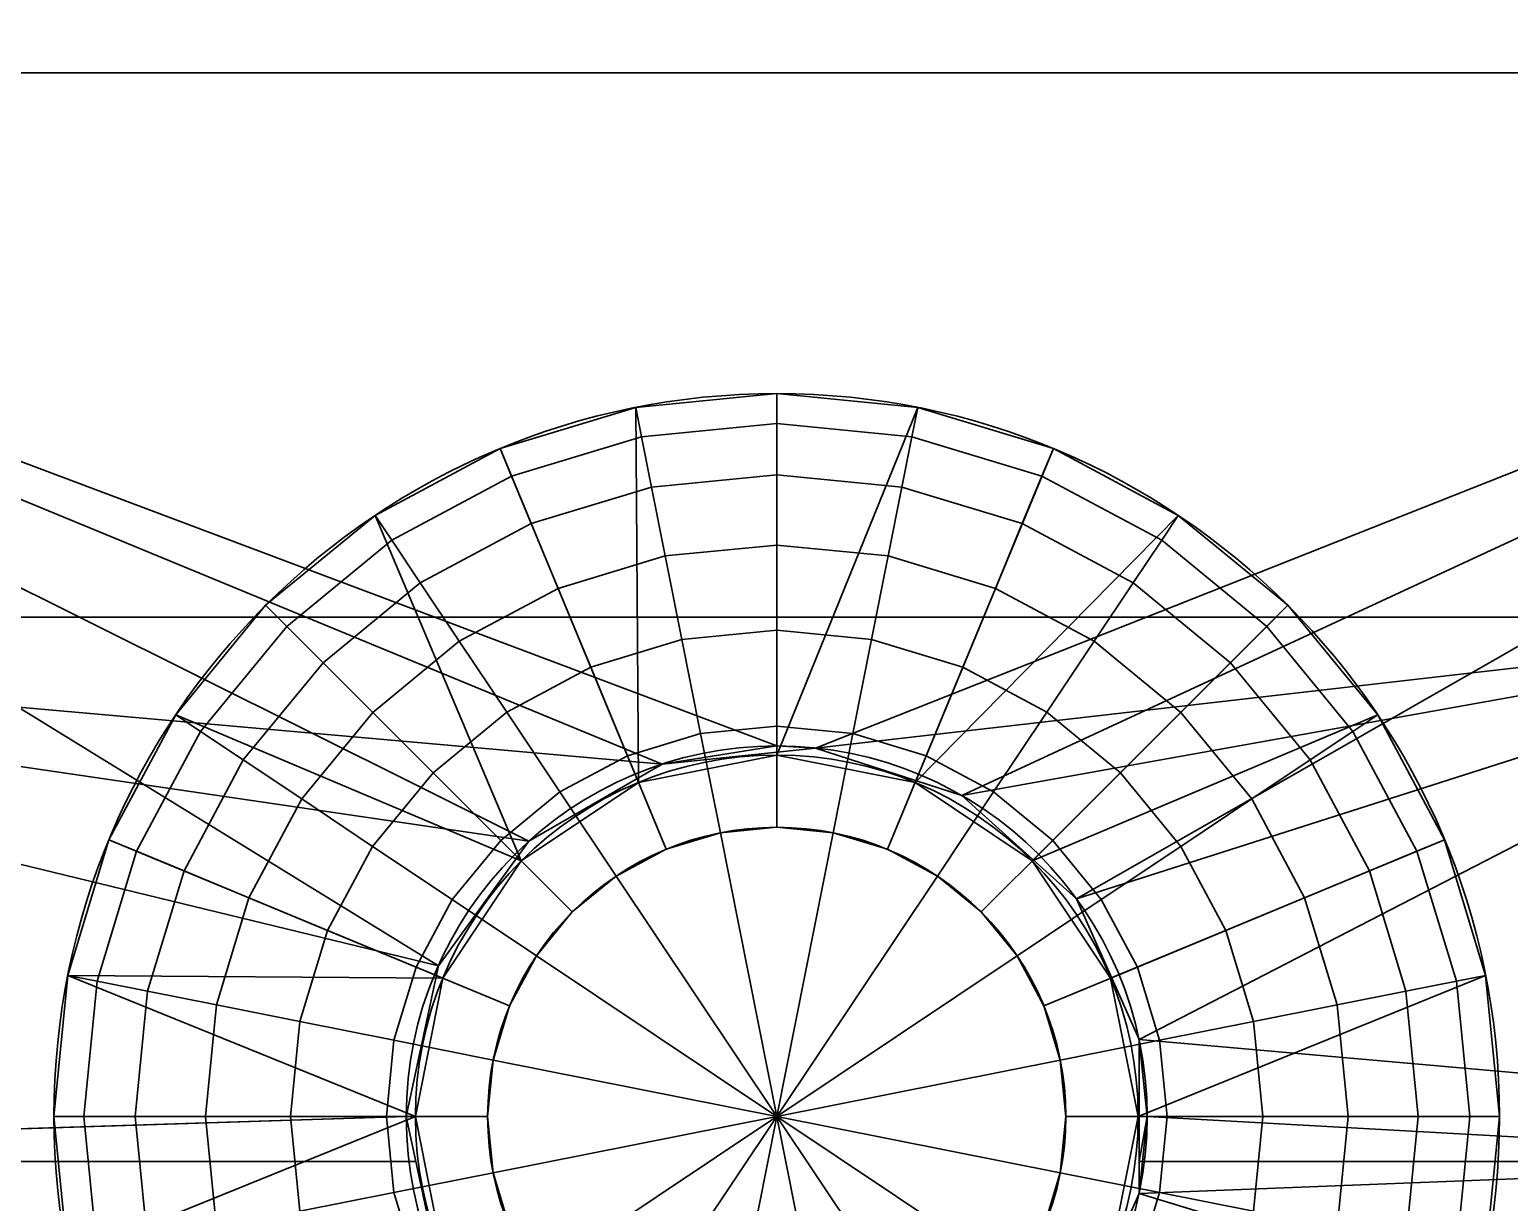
# Model space of a CAD drawing. Header units: millimetres. Extents: x 516 to 946, y 0 to 190.
# Drawn here: x 761.83 to 770.02, y 44.44 to 50.93 of the extents above; entities that cross this region are included whole.
import ezdxf

# ---------------------------------------------------------------- set-up
doc = ezdxf.new("R2010")
doc.units = ezdxf.units.MM
doc.layers.add('1', color=7, linetype='Continuous', true_color=0xffffff)

# ---------------------------------------------------------------- blocks, each defined once
blk = doc.blocks.new('UG_SURFACE_001')
at = {"layer": '1', "color": 252, "linetype": 'Continuous', "lineweight": 35}
for points in [[(256.952375, 53.20356, 3.5), (240.597233, 53.20356, 3.5), (240.597233, 50.69153, 3.5), (256.952375, 50.69153, 3.5)], [(256.952375, 50.69153, 1.5), (240.597233, 50.69153, 1.5), (240.597233, 53.20356, 1.5), (256.952375, 53.20356, 1.5)], [(256.952375, 50.69153, 3.5), (240.597233, 50.69153, 3.5), (240.597233, 47.679499, 3.5), (256.952375, 47.679499, 3.5)], [(256.952375, 47.679499, 1.5), (240.597233, 47.679499, 1.5), (240.597233, 50.69153, 1.5), (256.952375, 50.69153, 1.5)], [(256.952375, 47.679499, 3.5), (240.597233, 47.679499, 3.5), (249.78283, 46.867132, 3.5), (250.630587, 46.956234, 3.5)], [(240.597233, 47.679499, 3.5), (248.543546, 45.751277, 3.5), (249.044597, 46.440911, 3.5)], [(249.044597, 46.440911, 3.5), (249.78283, 46.867132, 3.5), (240.597233, 47.679499, 3.5)], [(248.366311, 44.917464, 3.5), (248.543546, 45.751277, 3.5), (240.597233, 47.679499, 3.5), (240.597233, 44.667464, 3.5)], [(240.597233, 47.679499, 1.5), (249.78283, 46.867132, 1.5), (249.044597, 46.440911, 1.5)], [(240.597233, 44.667464, 1.5), (240.597233, 47.679499, 1.5), (248.543546, 45.751277, 1.5), (248.366311, 44.917464, 1.5)], [(250.630587, 46.956234, 1.5), (249.78283, 46.867132, 1.5), (240.597233, 47.679499, 1.5), (256.952375, 47.679499, 1.5)], [(249.044597, 46.440911, 1.5), (248.543546, 45.751277, 1.5), (240.597233, 47.679499, 1.5)], [(250.630587, 46.956234, 3.5), (251.44133, 46.692818, 3.5), (256.952375, 47.679499, 3.5)], [(256.952375, 47.679499, 1.5), (251.44133, 46.692818, 1.5), (250.630587, 46.956234, 1.5)], [(256.952375, 47.679499, 3.5), (251.44133, 46.692818, 3.5), (252.074808, 46.122424, 3.5)], [(252.074808, 46.122424, 1.5), (251.44133, 46.692818, 1.5), (256.952375, 47.679499, 1.5)], [(252.074808, 46.122424, 3.5), (252.421528, 45.343686, 3.5), (256.952375, 47.679499, 3.5)], [(252.421528, 45.343686, 1.5), (252.074808, 46.122424, 1.5), (256.952375, 47.679499, 1.5)], [(252.421528, 45.343686, 3.5), (252.421528, 44.667464, 3.5), (256.952375, 44.667464, 3.5), (256.952375, 47.679499, 3.5)], [(252.466321, 44.917464, 1.5), (252.421528, 45.343686, 1.5), (256.952375, 47.679499, 1.5), (256.952375, 44.667464, 1.5)], [(250.630587, 46.956234, 1.5), (250.630587, 46.956234, 3.5), (249.78283, 46.867132, 3.5), (249.78283, 46.867132, 1.5)], [(251.44133, 46.692818, 1.5), (251.44133, 46.692818, 3.5), (250.630587, 46.956234, 3.5), (250.630587, 46.956234, 1.5)], [(249.78283, 46.867132, 1.5), (249.78283, 46.867132, 3.5), (249.044597, 46.440911, 3.5), (249.044597, 46.440911, 1.5)], [(252.074808, 46.122424, 1.5), (252.074808, 46.122424, 3.5), (251.44133, 46.692818, 3.5), (251.44133, 46.692818, 1.5)], [(249.044597, 46.440911, 1.5), (249.044597, 46.440911, 3.5), (248.543546, 45.751277, 3.5), (248.543546, 45.751277, 1.5)], [(252.421528, 45.343686, 1.5), (252.421528, 45.343686, 3.5), (252.074808, 46.122424, 3.5), (252.074808, 46.122424, 1.5)], [(248.543546, 45.751277, 1.5), (248.543546, 45.751277, 3.5), (248.366311, 44.917464, 3.5), (248.366311, 44.917464, 1.5)], [(252.421528, 45.343686, 3.5), (252.421528, 45.343686, 1.5), (252.466321, 44.917464, 1.5)], [(252.466321, 44.917464, 1.5), (252.421528, 44.667464, 3.5), (252.421528, 45.343686, 3.5)], [(240.597233, 44.667464, 3.5), (248.419449, 44.667464, 3.5), (248.366311, 44.917464, 3.5)], [(248.366311, 44.917464, 1.5), (248.419449, 44.667464, 1.5), (240.597233, 44.667464, 1.5)], [(248.419449, 44.667464, 1.5), (248.366311, 44.917464, 1.5), (248.366311, 44.917464, 3.5), (248.419449, 44.667464, 3.5)], [(252.466321, 44.917464, 1.5), (252.440035, 44.667464, 1.5), (252.421528, 44.667464, 3.5)], [(256.952375, 44.667464, 1.5), (252.440035, 44.667464, 1.5), (252.466321, 44.917464, 1.5)], [(248.543546, 44.083655, 3.5), (248.419449, 44.667464, 3.5), (240.597233, 44.667464, 3.5), (240.597233, 39.393403, 3.5)], [(240.597233, 39.393403, 1.5), (240.597233, 44.667464, 1.5), (248.419449, 44.667464, 1.5), (248.543546, 44.083655, 1.5)], [(248.419449, 44.667464, 3.5), (248.543546, 44.083655, 3.5), (248.543546, 44.083655, 1.5), (248.419449, 44.667464, 1.5)], [(256.952375, 39.393403, 3.5), (256.952375, 44.667464, 3.5), (252.421528, 44.491246, 3.5), (252.074808, 43.712504, 3.5)], [(256.952375, 44.667464, 1.5), (256.952375, 39.393403, 1.5), (252.074808, 43.712504, 1.5), (252.421528, 44.491246, 1.5)], [(256.952375, 44.667464, 3.5), (252.421528, 44.667464, 3.5), (252.421528, 44.491246, 3.5)], [(252.421528, 44.491246, 1.5), (252.440035, 44.667464, 1.5), (256.952375, 44.667464, 1.5)], [(252.440035, 44.667464, 1.5), (252.421528, 44.491246, 1.5), (252.421528, 44.491246, 3.5)], [(252.421528, 44.491246, 3.5), (252.421528, 44.667464, 3.5), (252.440035, 44.667464, 1.5)], [(252.074808, 43.712504, 1.5), (252.074808, 43.712504, 3.5), (252.421528, 44.491246, 3.5), (252.421528, 44.491246, 1.5)]]:
    blk.add_3dface(points, dxfattribs=at)
blk = doc.blocks.new('1стенка_MODEL')
at = {"layer": '1', "color": 252, "linetype": 'Continuous', "lineweight": 35, "extrusion": (0, 0, -1)}
blk.add_circle((-250.416316, 44.917466, -3.5), 2.05, dxfattribs=at)
at = {"layer": '1', "color": 252, "linetype": 'Continuous', "lineweight": 35}
blk.add_circle((250.416316, 44.917466, 1.5), 2.05, dxfattribs=at)
blk.add_blockref('UG_SURFACE_001', (0, 0), dxfattribs=at)
blk = doc.blocks.new('UG_SURFACE_005')
at = {"layer": '1', "color": 252, "linetype": 'Continuous', "lineweight": 35}
for points in [[(411.674261, 77.402897, 4.8), (7.442508, 21.037767, 4.8), (7.469615, 20.987745, 5.067878), (411.659777, 77.347077, 5.067878)], [(277.741492, 58.727622, 3.5), (260.070503, 56.263622, 3.5), (7.442508, 21.037767, 4.8), (411.674261, 77.402897, 4.8)], [(411.659777, 77.347077, 5.067878), (7.469615, 20.987745, 5.067878), (7.546807, 20.8453, 5.294975), (411.618471, 77.188112, 5.294975)], [(411.618471, 77.188112, 5.294975), (7.546807, 20.8453, 5.294975), (7.662333, 20.632116, 5.446716), (411.556661, 76.9502, 5.446716)], [(411.556661, 76.9502, 5.446716), (7.662333, 20.632116, 5.446716), (200.895414, 47.305614, 5.5), (220.703781, 50.067645, 5.5)], [(220.703781, 50.067645, 5.5), (225.178048, 50.69153, 5.5), (411.556661, 76.9502, 5.446716)], [(411.556661, 76.9502, 5.446716), (225.178048, 50.69153, 5.5), (240.512133, 52.829679, 5.5)], [(2.490418, 3.593836, 5.652241), (418.917865, 61.659507, 5.652241), (220.703781, 34.793768, 5.5), (200.895414, 32.031737, 5.5)], [(2.490418, 2.938712, 6.085787), (419.00748, 61.016876, 6.085787), (418.917865, 61.659507, 5.652241), (2.490418, 3.593836, 5.652241)], [(418.917865, 61.659507, 5.652241), (233.882442, 36.631372, 5.5), (220.703781, 34.793768, 5.5)], [(240.512133, 37.555799, 5.5), (233.882442, 36.631372, 5.5), (418.917865, 61.659507, 5.652241)], [(418.917865, 61.659507, 5.652241), (253.690809, 39.393403, 5.5), (240.512133, 37.555799, 5.5)], [(260.070503, 40.282972, 5.5), (253.690809, 39.393403, 5.5), (418.917865, 61.659507, 5.652241)], [(2.490418, 2.500972, 6.734633), (419.067353, 60.587484, 6.734633), (419.00748, 61.016876, 6.085787), (2.490418, 2.938712, 6.085787)], [(2.490418, 2.347258, 7.5), (419.088364, 60.436703, 7.5), (419.067353, 60.587484, 6.734633), (2.490418, 2.500972, 6.734633)], [(2.490418, 2.347258, 7.5), (7.683697, 3.071397, 20.8), (413.849115, 59.706151, 20.8), (419.088364, 60.436703, 15.510051)], [(419.088364, 60.436703, 15.510051), (419.088364, 60.436703, 7.5), (2.490418, 2.347258, 7.5)], [(413.966358, 59.668701, 21.067878), (413.849115, 59.706151, 20.8), (7.683697, 3.071397, 20.8), (7.588187, 3.007599, 21.051351)], [(414.080501, 59.531406, 21.294976), (413.966358, 59.668701, 21.067878), (7.581907, 3.003404, 21.067878), (7.519177, 2.860382, 21.266907)], [(7.588187, 3.007599, 21.051351), (7.581907, 3.003404, 21.067878), (413.966358, 59.668701, 21.067878)], [(414.17411, 59.315167, 21.446716), (414.080501, 59.531406, 21.294976), (7.510331, 2.840214, 21.294976), (7.485521, 2.650026, 21.418547)], [(7.519177, 2.860382, 21.266907), (7.510331, 2.840214, 21.294976), (414.080501, 59.531406, 21.294976)], [(414.232939, 59.052903, 21.500001), (414.17411, 59.315167, 21.446716), (7.479866, 2.606673, 21.446716)], [(7.485521, 2.650026, 21.418547), (7.479866, 2.606673, 21.446716), (414.17411, 59.315167, 21.446716)], [(7.479866, 2.606673, 21.446716), (7.487073, 2.406226, 21.496654), (414.232939, 59.052903, 21.500001)], [(7.487073, 2.406226, 21.496654), (7.490418, 2.337674, 21.500001), (414.232939, 59.052903, 21.500001)], [(414.232939, 59.052903, 21.500001), (7.490418, 2.337674, 21.500001), (7.490418, 1.044446, 21.500001), (414.409846, 57.784338, 21.500001)], [(124.049336, 17.297149, 3.5), (419.361919, 58.474846, 16.5), (414.409846, 57.784338, 21.500001), (7.490418, 1.044446, 21.500001)], [(419.361919, 58.474846, 16.5), (124.049336, 17.297149, 3.5), (141.220331, 19.691432, 3.5)], [(141.220331, 19.691432, 3.5), (161.528692, 22.523183, 3.5), (419.361919, 58.474846, 16.5)], [(419.361919, 58.474846, 16.5), (161.528692, 22.523183, 3.5), (163.666055, 22.821212, 3.5)], [(419.361919, 58.474846, 16.5), (163.666055, 22.821212, 3.5), (183.474422, 25.583245, 3.5)], [(183.474422, 25.583245, 3.5), (200.895414, 28.012387, 3.5), (419.361919, 58.474846, 16.5)], [(419.361919, 58.474846, 16.5), (200.895414, 28.012387, 3.5), (201.489866, 28.095275, 3.5)], [(201.489866, 28.095275, 3.5), (220.703781, 30.774418, 3.5), (419.361919, 58.474846, 16.5)], [(419.361919, 58.474846, 16.5), (220.703781, 30.774418, 3.5), (223.09114, 31.107308, 3.5)], [(223.09114, 31.107308, 3.5), (240.512133, 33.536449, 3.5), (419.361919, 58.474846, 16.5)], [(419.361919, 58.474846, 16.5), (240.512133, 33.536449, 3.5), (260.070503, 36.263622, 3.5)], [(7.442508, 21.037767, 4.8), (260.070503, 56.263622, 3.5), (257.93314, 55.965591, 3.5)], [(7.442508, 21.037767, 4.8), (257.93314, 55.965591, 3.5), (240.512133, 53.536449, 3.5)], [(240.512133, 50.69153, 5.5), (260.070503, 50.69153, 5.5), (260.070503, 53.20356, 5.5), (243.193492, 53.20356, 5.5)], [(260.070503, 53.20356, 3.5), (260.070503, 50.69153, 3.5), (240.512133, 50.69153, 3.5), (240.512133, 53.20356, 3.5)], [(260.070503, 50.69153, 5.5), (240.512133, 50.69153, 5.5), (249.78283, 46.867132, 5.5), (250.630587, 46.956234, 5.5)], [(240.512133, 50.69153, 5.5), (248.543546, 45.751277, 5.5), (249.044597, 46.440911, 5.5)], [(249.044597, 46.440911, 5.5), (249.78283, 46.867132, 5.5), (240.512133, 50.69153, 5.5)], [(248.366311, 44.917464, 5.5), (248.543546, 45.751277, 5.5), (240.512133, 50.69153, 5.5), (240.512133, 44.667464, 5.5)], [(240.512133, 50.69153, 3.5), (260.070503, 50.69153, 3.5), (250.630587, 46.956234, 3.5), (250.416309, 46.967465, 3.5)], [(250.416309, 46.967465, 3.5), (249.78283, 46.867132, 3.5), (240.512133, 50.69153, 3.5)], [(249.78283, 46.867132, 3.5), (249.044597, 46.440911, 3.5), (240.512133, 50.69153, 3.5)], [(240.512133, 44.667464, 3.5), (240.512133, 50.69153, 3.5), (248.543546, 45.751277, 3.5), (248.366311, 44.917464, 3.5)], [(249.044597, 46.440911, 3.5), (248.543546, 45.751277, 3.5), (240.512133, 50.69153, 3.5)], [(250.630587, 46.956234, 5.5), (251.44133, 46.692818, 5.5), (260.070503, 50.69153, 5.5)], [(260.070503, 50.69153, 3.5), (251.44133, 46.692818, 3.5), (250.630587, 46.956234, 3.5)], [(260.070503, 50.69153, 5.5), (251.44133, 46.692818, 5.5), (252.074808, 46.122424, 5.5)], [(252.074808, 46.122424, 3.5), (251.44133, 46.692818, 3.5), (260.070503, 50.69153, 3.5)], [(252.074808, 46.122424, 5.5), (252.421528, 45.343686, 5.5), (260.070503, 44.667464, 5.5), (260.070503, 50.69153, 5.5)], [(260.070503, 50.69153, 3.5), (260.070503, 44.667464, 3.5), (252.421528, 45.343686, 3.5), (252.074808, 46.122424, 3.5)], [(249.78283, 46.867132, 5.5), (249.78283, 46.867132, 3.5), (250.416309, 46.967465, 3.5)], [(250.416309, 46.967465, 3.5), (250.630587, 46.956234, 5.5), (249.78283, 46.867132, 5.5)], [(250.416309, 46.967465, 3.5), (250.630587, 46.956234, 3.5), (250.630587, 46.956234, 5.5)], [(251.44133, 46.692818, 3.5), (251.44133, 46.692818, 5.5), (250.630587, 46.956234, 5.5), (250.630587, 46.956234, 3.5)], [(249.78283, 46.867132, 3.5), (249.78283, 46.867132, 5.5), (249.044597, 46.440911, 5.5), (249.044597, 46.440911, 3.5)], [(252.074808, 46.122424, 3.5), (252.074808, 46.122424, 5.5), (251.44133, 46.692818, 5.5), (251.44133, 46.692818, 3.5)], [(249.044597, 46.440911, 3.5), (249.044597, 46.440911, 5.5), (248.543546, 45.751277, 5.5), (248.543546, 45.751277, 3.5)], [(252.421528, 45.343686, 3.5), (252.421528, 45.343686, 5.5), (252.074808, 46.122424, 5.5), (252.074808, 46.122424, 3.5)], [(248.543546, 45.751277, 3.5), (248.543546, 45.751277, 5.5), (248.366311, 44.917464, 5.5), (248.366311, 44.917464, 3.5)], [(252.421528, 45.343686, 5.5), (252.421528, 44.667464, 5.5), (260.070503, 44.667464, 5.5)], [(252.421528, 44.667464, 5.5), (252.421528, 45.343686, 5.5), (252.421528, 45.343686, 3.5), (252.421528, 44.667464, 3.5)], [(260.070503, 44.667464, 3.5), (252.421528, 44.667464, 3.5), (252.421528, 45.343686, 3.5)], [(240.512133, 44.667464, 5.5), (248.419449, 44.667464, 5.5), (248.366311, 44.917464, 5.5)], [(248.366311, 44.917464, 3.5), (248.419449, 44.667464, 3.5), (240.512133, 44.667464, 3.5)], [(248.419449, 44.667464, 3.5), (248.366311, 44.917464, 3.5), (248.366311, 44.917464, 5.5), (248.419449, 44.667464, 5.5)], [(248.543546, 44.083655, 5.5), (248.419449, 44.667464, 5.5), (240.512133, 44.667464, 5.5), (240.512133, 42.155433, 5.5)], [(240.512133, 42.155433, 3.5), (240.512133, 44.667464, 3.5), (248.419449, 44.667464, 3.5), (248.543546, 44.083655, 3.5)], [(248.419449, 44.667464, 5.5), (248.543546, 44.083655, 5.5), (248.543546, 44.083655, 3.5), (248.419449, 44.667464, 3.5)], [(260.070503, 42.155433, 5.5), (260.070503, 44.667464, 5.5), (252.421528, 44.667464, 5.5), (252.421528, 44.491246, 5.5)], [(252.421528, 44.667464, 3.5), (252.421528, 44.491246, 3.5), (252.421528, 44.491246, 5.5), (252.421528, 44.667464, 5.5)], [(252.421528, 44.491246, 3.5), (252.421528, 44.667464, 3.5), (260.070503, 44.667464, 3.5), (260.070503, 42.155433, 3.5)], [(260.070503, 42.155433, 5.5), (252.421528, 44.491246, 5.5), (252.074808, 43.712504, 5.5)], [(252.074808, 43.712504, 3.5), (252.074808, 43.712504, 5.5), (252.421528, 44.491246, 5.5), (252.421528, 44.491246, 3.5)], [(252.074808, 43.712504, 3.5), (252.421528, 44.491246, 3.5), (260.070503, 42.155433, 3.5)]]:
    blk.add_3dface(points, dxfattribs=at)
blk = doc.blocks.new('4пояс_нижний_MODEL')
at = {"layer": '1', "color": 252, "linetype": 'Continuous', "lineweight": 35, "extrusion": (0, 0, -1)}
blk.add_circle((-250.416316, 44.917466, -5.5), 2.05, dxfattribs=at)
at = {"layer": '1', "color": 252, "linetype": 'Continuous', "lineweight": 35, "extrusion": (-3.29569e-16, 2.32707e-15, -1)}
blk.add_circle((-250.416316, 44.917466, -3.5), 2.05, dxfattribs=at)
at = {"layer": '1', "color": 252, "linetype": 'Continuous', "lineweight": 35}
blk.add_blockref('UG_SURFACE_005', (0, 0), dxfattribs=at)
blk = doc.blocks.new('UG_SURFACE_006')
at = {"layer": '1', "color": 252, "linetype": 'Continuous', "lineweight": 35}
for points in [[(0, 3.834946, -0.53909), (-0.748161, 3.761258, -0.53909), (-0.780361, 3.923141), (0, 4)], [(-0.765367, 1.847759), (0, 2), (0, 4), (-0.780361, 3.923141)], [(-0.780361, 3.923141, 4), (0, 4, 4), (0, 2, 4), (-0.765367, 1.847759, 4)], [(0, 4, 4), (-0.780361, 3.923141, 4), (-0.748161, 3.761258, 4.53909), (0, 3.834946, 4.53909)], [(0.748161, 3.761258, -0.53909), (0, 3.834946, -0.53909), (0, 4), (0.780361, 3.923141)], [(0.780361, 3.923141), (0, 4), (0, 2)], [(0, 2, 4), (0, 4, 4), (0.780361, 3.923141, 4)], [(0.780361, 3.923141, 4), (0, 4, 4), (0, 3.834946, 4.53909), (0.748161, 3.761258, 4.53909)], [(-0.748161, 3.761258, -0.53909), (-1.46757, 3.543028, -0.53909), (-1.530734, 3.695518), (-0.780361, 3.923141)], [(-0.780361, 3.923141), (-1.530734, 3.695518), (-0.765367, 1.847759)], [(-0.765367, 1.847759, 4), (-1.530734, 3.695518, 4), (-0.780361, 3.923141, 4)], [(-0.780361, 3.923141, 4), (-1.530734, 3.695518, 4), (-1.46757, 3.543028, 4.53909), (-0.748161, 3.761258, 4.53909)], [(0, 2), (0.765367, 1.847759), (1.530734, 3.695518), (0.780361, 3.923141)], [(0.780361, 3.923141, 4), (1.530734, 3.695518, 4), (0.765367, 1.847759, 4), (0, 2, 4)], [(1.46757, 3.543028, -0.53909), (0.748161, 3.761258, -0.53909), (0.780361, 3.923141), (1.530734, 3.695518)], [(1.530734, 3.695518, 4), (0.780361, 3.923141, 4), (0.748161, 3.761258, 4.53909), (1.46757, 3.543028, 4.53909)], [(0, 3.550568, -1.025907), (-0.692681, 3.482345, -1.025907), (-0.748161, 3.761258, -0.53909), (0, 3.834946, -0.53909)], [(0, 3.834946, 4.53909), (-0.748161, 3.761258, 4.53909), (-0.692681, 3.482345, 5.025907), (0, 3.550568, 5.025907)], [(0.692681, 3.482345, -1.025907), (0, 3.550568, -1.025907), (0, 3.834946, -0.53909), (0.748161, 3.761258, -0.53909)], [(0.748161, 3.761258, 4.53909), (0, 3.834946, 4.53909), (0, 3.550568, 5.025907), (0.692681, 3.482345, 5.025907)], [(-1.46757, 3.543028, -0.53909), (-2.130582, 3.188641, -0.53909), (-2.222281, 3.325878), (-1.530734, 3.695518)], [(-1.414214, 1.414214), (-0.765367, 1.847759), (-1.530734, 3.695518), (-2.222281, 3.325878)], [(-2.222281, 3.325878, 4), (-1.530734, 3.695518, 4), (-0.765367, 1.847759, 4), (-1.414214, 1.414214, 4)], [(-1.530734, 3.695518, 4), (-2.222281, 3.325878, 4), (-2.130582, 3.188641, 4.53909), (-1.46757, 3.543028, 4.53909)], [(-0.692681, 3.482345, -1.025907), (-1.358744, 3.280297, -1.025907), (-1.46757, 3.543028, -0.53909), (-0.748161, 3.761258, -0.53909)], [(-0.748161, 3.761258, 4.53909), (-1.46757, 3.543028, 4.53909), (-1.358744, 3.280297, 5.025907), (-0.692681, 3.482345, 5.025907)], [(1.358744, 3.280297, -1.025907), (0.692681, 3.482345, -1.025907), (0.748161, 3.761258, -0.53909), (1.46757, 3.543028, -0.53909)], [(1.46757, 3.543028, 4.53909), (0.748161, 3.761258, 4.53909), (0.692681, 3.482345, 5.025907), (1.358744, 3.280297, 5.025907)], [(2.222281, 3.325878), (1.530734, 3.695518), (0.765367, 1.847759)], [(0.765367, 1.847759, 4), (1.530734, 3.695518, 4), (2.222281, 3.325878, 4)], [(2.130582, 3.188641, -0.53909), (1.46757, 3.543028, -0.53909), (1.530734, 3.695518), (2.222281, 3.325878)], [(2.222281, 3.325878, 4), (1.530734, 3.695518, 4), (1.46757, 3.543028, 4.53909), (2.130582, 3.188641, 4.53909)], [(-1.358744, 3.280297, -1.025907), (-1.97259, 2.952189, -1.025907), (-2.130582, 3.188641, -0.53909), (-1.46757, 3.543028, -0.53909)], [(-1.46757, 3.543028, 4.53909), (-2.130582, 3.188641, 4.53909), (-1.97259, 2.952189, 5.025907), (-1.358744, 3.280297, 5.025907)], [(0, 3.16205, -1.43446), (-0.616885, 3.101292, -1.43446), (-0.692681, 3.482345, -1.025907), (0, 3.550568, -1.025907)], [(0, 3.550568, 5.025907), (-0.692681, 3.482345, 5.025907), (-0.616885, 3.101292, 5.43446), (0, 3.16205, 5.43446)], [(0.616885, 3.101292, -1.43446), (0, 3.16205, -1.43446), (0, 3.550568, -1.025907), (0.692681, 3.482345, -1.025907)], [(0.692681, 3.482345, 5.025907), (0, 3.550568, 5.025907), (0, 3.16205, 5.43446), (0.616885, 3.101292, 5.43446)], [(1.97259, 2.952189, -1.025907), (1.358744, 3.280297, -1.025907), (1.46757, 3.543028, -0.53909), (2.130582, 3.188641, -0.53909)], [(2.130582, 3.188641, 4.53909), (1.46757, 3.543028, 4.53909), (1.358744, 3.280297, 5.025907), (1.97259, 2.952189, 5.025907)], [(-0.616885, 3.101292, -1.43446), (-1.210064, 2.921353, -1.43446), (-1.358744, 3.280297, -1.025907), (-0.692681, 3.482345, -1.025907)], [(-0.692681, 3.482345, 5.025907), (-1.358744, 3.280297, 5.025907), (-1.210064, 2.921353, 5.43446), (-0.616885, 3.101292, 5.43446)], [(1.210064, 2.921353, -1.43446), (0.616885, 3.101292, -1.43446), (0.692681, 3.482345, -1.025907), (1.358744, 3.280297, -1.025907)], [(1.358744, 3.280297, 5.025907), (0.692681, 3.482345, 5.025907), (0.616885, 3.101292, 5.43446), (1.210064, 2.921353, 5.43446)], [(-2.130582, 3.188641, -0.53909), (-2.711716, 2.711716, -0.53909), (-2.828427, 2.828427), (-2.222281, 3.325878)], [(-2.222281, 3.325878), (-2.828427, 2.828427), (-1.414214, 1.414214)], [(-1.414214, 1.414214, 4), (-2.828427, 2.828427, 4), (-2.222281, 3.325878, 4)], [(-2.222281, 3.325878, 4), (-2.828427, 2.828427, 4), (-2.711716, 2.711716, 4.53909), (-2.130582, 3.188641, 4.53909)], [(-1.210064, 2.921353, -1.43446), (-1.756741, 2.629149, -1.43446), (-1.97259, 2.952189, -1.025907), (-1.358744, 3.280297, -1.025907)], [(-1.358744, 3.280297, 5.025907), (-1.97259, 2.952189, 5.025907), (-1.756741, 2.629149, 5.43446), (-1.210064, 2.921353, 5.43446)], [(0.765367, 1.847759), (1.414214, 1.414214), (2.828427, 2.828427), (2.222281, 3.325878)], [(2.222281, 3.325878, 4), (2.828427, 2.828427, 4), (1.414214, 1.414214, 4), (0.765367, 1.847759, 4)], [(1.756741, 2.629149, -1.43446), (1.210064, 2.921353, -1.43446), (1.358744, 3.280297, -1.025907), (1.97259, 2.952189, -1.025907)], [(1.97259, 2.952189, 5.025907), (1.358744, 3.280297, 5.025907), (1.210064, 2.921353, 5.43446), (1.756741, 2.629149, 5.43446)], [(2.711716, 2.711716, -0.53909), (2.130582, 3.188641, -0.53909), (2.222281, 3.325878), (2.828427, 2.828427)], [(2.828427, 2.828427, 4), (2.222281, 3.325878, 4), (2.130582, 3.188641, 4.53909), (2.711716, 2.711716, 4.53909)], [(-1.97259, 2.952189, -1.025907), (-2.510631, 2.510631, -1.025907), (-2.711716, 2.711716, -0.53909), (-2.130582, 3.188641, -0.53909)], [(-2.130582, 3.188641, 4.53909), (-2.711716, 2.711716, 4.53909), (-2.510631, 2.510631, 5.025907), (-1.97259, 2.952189, 5.025907)], [(0, 2.690134, -1.742935), (-0.524819, 2.638444, -1.742935), (-0.616885, 3.101292, -1.43446), (0, 3.16205, -1.43446)], [(0, 3.16205, 5.43446), (-0.616885, 3.101292, 5.43446), (-0.524819, 2.638444, 5.742935), (0, 2.690134, 5.742935)], [(0.524819, 2.638444, -1.742935), (0, 2.690134, -1.742935), (0, 3.16205, -1.43446), (0.616885, 3.101292, -1.43446)], [(0.616885, 3.101292, 5.43446), (0, 3.16205, 5.43446), (0, 2.690134, 5.742935), (0.524819, 2.638444, 5.742935)], [(2.510631, 2.510631, -1.025907), (1.97259, 2.952189, -1.025907), (2.130582, 3.188641, -0.53909), (2.711716, 2.711716, -0.53909)], [(2.711716, 2.711716, 4.53909), (2.130582, 3.188641, 4.53909), (1.97259, 2.952189, 5.025907), (2.510631, 2.510631, 5.025907)], [(-0.524819, 2.638444, -1.742935), (-1.02947, 2.48536, -1.742935), (-1.210064, 2.921353, -1.43446), (-0.616885, 3.101292, -1.43446)], [(-0.616885, 3.101292, 5.43446), (-1.210064, 2.921353, 5.43446), (-1.02947, 2.48536, 5.742935), (-0.524819, 2.638444, 5.742935)], [(1.02947, 2.48536, -1.742935), (0.524819, 2.638444, -1.742935), (0.616885, 3.101292, -1.43446), (1.210064, 2.921353, -1.43446)], [(1.210064, 2.921353, 5.43446), (0.616885, 3.101292, 5.43446), (0.524819, 2.638444, 5.742935), (1.02947, 2.48536, 5.742935)], [(-1.756741, 2.629149, -1.43446), (-2.235907, 2.235907, -1.43446), (-2.510631, 2.510631, -1.025907), (-1.97259, 2.952189, -1.025907)], [(-1.97259, 2.952189, 5.025907), (-2.510631, 2.510631, 5.025907), (-2.235907, 2.235907, 5.43446), (-1.756741, 2.629149, 5.43446)], [(2.235907, 2.235907, -1.43446), (1.756741, 2.629149, -1.43446), (1.97259, 2.952189, -1.025907), (2.510631, 2.510631, -1.025907)], [(2.510631, 2.510631, 5.025907), (1.97259, 2.952189, 5.025907), (1.756741, 2.629149, 5.43446), (2.235907, 2.235907, 5.43446)], [(-1.02947, 2.48536, -1.742935), (-1.494559, 2.236765, -1.742935), (-1.756741, 2.629149, -1.43446), (-1.210064, 2.921353, -1.43446)], [(-1.210064, 2.921353, 5.43446), (-1.756741, 2.629149, 5.43446), (-1.494559, 2.236765, 5.742935), (-1.02947, 2.48536, 5.742935)], [(1.494559, 2.236765, -1.742935), (1.02947, 2.48536, -1.742935), (1.210064, 2.921353, -1.43446), (1.756741, 2.629149, -1.43446)], [(1.756741, 2.629149, 5.43446), (1.210064, 2.921353, 5.43446), (1.02947, 2.48536, 5.742935), (1.494559, 2.236765, 5.742935)], [(-2.711716, 2.711716, -0.53909), (-3.188641, 2.130582, -0.53909), (-3.325878, 2.222281), (-2.828427, 2.828427)], [(-1.414214, 1.414214), (-2.828427, 2.828427), (-3.325878, 2.222281)], [(-3.325878, 2.222281, 4), (-2.828427, 2.828427, 4), (-1.414214, 1.414214, 4)], [(-2.828427, 2.828427, 4), (-3.325878, 2.222281, 4), (-3.188641, 2.130582, 4.53909), (-2.711716, 2.711716, 4.53909)], [(3.325878, 2.222281), (2.828427, 2.828427), (1.414214, 1.414214)], [(1.414214, 1.414214, 4), (2.828427, 2.828427, 4), (3.325878, 2.222281, 4)], [(3.188641, 2.130582, -0.53909), (2.711716, 2.711716, -0.53909), (2.828427, 2.828427), (3.325878, 2.222281)], [(3.325878, 2.222281, 4), (2.828427, 2.828427, 4), (2.711716, 2.711716, 4.53909), (3.188641, 2.130582, 4.53909)], [(-2.510631, 2.510631, -1.025907), (-2.952189, 1.97259, -1.025907), (-3.188641, 2.130582, -0.53909), (-2.711716, 2.711716, -0.53909)], [(-2.711716, 2.711716, 4.53909), (-3.188641, 2.130582, 4.53909), (-2.952189, 1.97259, 5.025907), (-2.510631, 2.510631, 5.025907)], [(2.952189, 1.97259, -1.025907), (2.510631, 2.510631, -1.025907), (2.711716, 2.711716, -0.53909), (3.188641, 2.130582, -0.53909)], [(3.188641, 2.130582, 4.53909), (2.711716, 2.711716, 4.53909), (2.510631, 2.510631, 5.025907), (2.952189, 1.97259, 5.025907)], [(-1.494559, 2.236765, -1.742935), (-1.902212, 1.902212, -1.742935), (-2.235907, 2.235907, -1.43446), (-1.756741, 2.629149, -1.43446)], [(-1.756741, 2.629149, 5.43446), (-2.235907, 2.235907, 5.43446), (-1.902212, 1.902212, 5.742935), (-1.494559, 2.236765, 5.742935)], [(-0.421398, 2.118513, -1.934864), (-0.826603, 1.995595, -1.934864), (-1.02947, 2.48536, -1.742935), (-0.524819, 2.638444, -1.742935)], [(-0.524819, 2.638444, 5.742935), (-1.02947, 2.48536, 5.742935), (-0.826603, 1.995595, 5.934864), (-0.421398, 2.118513, 5.934864)], [(0, 2.160017, -1.934864), (-0.421398, 2.118513, -1.934864), (-0.524819, 2.638444, -1.742935), (0, 2.690134, -1.742935)], [(0, 2.690134, 5.742935), (-0.524819, 2.638444, 5.742935), (-0.421398, 2.118513, 5.934864), (0, 2.160017, 5.934864)], [(0.421398, 2.118513, -1.934864), (0, 2.160017, -1.934864), (0, 2.690134, -1.742935), (0.524819, 2.638444, -1.742935)], [(0.524819, 2.638444, 5.742935), (0, 2.690134, 5.742935), (0, 2.160017, 5.934864), (0.421398, 2.118513, 5.934864)], [(0.826603, 1.995595, -1.934864), (0.421398, 2.118513, -1.934864), (0.524819, 2.638444, -1.742935), (1.02947, 2.48536, -1.742935)], [(1.02947, 2.48536, 5.742935), (0.524819, 2.638444, 5.742935), (0.421398, 2.118513, 5.934864), (0.826603, 1.995595, 5.934864)], [(1.902212, 1.902212, -1.742935), (1.494559, 2.236765, -1.742935), (1.756741, 2.629149, -1.43446), (2.235907, 2.235907, -1.43446)], [(2.235907, 2.235907, 5.43446), (1.756741, 2.629149, 5.43446), (1.494559, 2.236765, 5.742935), (1.902212, 1.902212, 5.742935)], [(-2.235907, 2.235907, -1.43446), (-2.629149, 1.756741, -1.43446), (-2.952189, 1.97259, -1.025907), (-2.510631, 2.510631, -1.025907)], [(-2.510631, 2.510631, 5.025907), (-2.952189, 1.97259, 5.025907), (-2.629149, 1.756741, 5.43446), (-2.235907, 2.235907, 5.43446)], [(-0.826603, 1.995595, -1.934864), (-1.200041, 1.795988, -1.934864), (-1.494559, 2.236765, -1.742935), (-1.02947, 2.48536, -1.742935)], [(-1.02947, 2.48536, 5.742935), (-1.494559, 2.236765, 5.742935), (-1.200041, 1.795988, 5.934864), (-0.826603, 1.995595, 5.934864)], [(1.200041, 1.795988, -1.934864), (0.826603, 1.995595, -1.934864), (1.02947, 2.48536, -1.742935), (1.494559, 2.236765, -1.742935)], [(1.494559, 2.236765, 5.742935), (1.02947, 2.48536, 5.742935), (0.826603, 1.995595, 5.934864), (1.200041, 1.795988, 5.934864)], [(2.629149, 1.756741, -1.43446), (2.235907, 2.235907, -1.43446), (2.510631, 2.510631, -1.025907), (2.952189, 1.97259, -1.025907)], [(2.952189, 1.97259, 5.025907), (2.510631, 2.510631, 5.025907), (2.235907, 2.235907, 5.43446), (2.629149, 1.756741, 5.43446)], [(-3.188641, 2.130582, -0.53909), (-3.543028, 1.46757, -0.53909), (-3.695518, 1.530734), (-3.325878, 2.222281)], [(-3.325878, 2.222281), (-3.695518, 1.530734), (-1.847759, 0.765367), (-1.414214, 1.414214)], [(-1.414214, 1.414214, 4), (-1.847759, 0.765367, 4), (-3.695518, 1.530734, 4), (-3.325878, 2.222281, 4)], [(-3.325878, 2.222281, 4), (-3.695518, 1.530734, 4), (-3.543028, 1.46757, 4.53909), (-3.188641, 2.130582, 4.53909)], [(-1.902212, 1.902212, -1.742935), (-2.236765, 1.494559, -1.742935), (-2.629149, 1.756741, -1.43446), (-2.235907, 2.235907, -1.43446)], [(-2.235907, 2.235907, 5.43446), (-2.629149, 1.756741, 5.43446), (-2.236765, 1.494559, 5.742935), (-1.902212, 1.902212, 5.742935)], [(-1.200041, 1.795988, -1.934864), (-1.527363, 1.527363, -1.934864), (-1.902212, 1.902212, -1.742935), (-1.494559, 2.236765, -1.742935)], [(-1.494559, 2.236765, 5.742935), (-1.902212, 1.902212, 5.742935), (-1.527363, 1.527363, 5.934864), (-1.200041, 1.795988, 5.934864)], [(1.527363, 1.527363, -1.934864), (1.200041, 1.795988, -1.934864), (1.494559, 2.236765, -1.742935), (1.902212, 1.902212, -1.742935)], [(1.902212, 1.902212, 5.742935), (1.494559, 2.236765, 5.742935), (1.200041, 1.795988, 5.934864), (1.527363, 1.527363, 5.934864)], [(1.414214, 1.414214), (1.847759, 0.765367), (3.695518, 1.530734), (3.325878, 2.222281)], [(3.325878, 2.222281, 4), (3.695518, 1.530734, 4), (1.847759, 0.765367, 4), (1.414214, 1.414214, 4)], [(2.236765, 1.494559, -1.742935), (1.902212, 1.902212, -1.742935), (2.235907, 2.235907, -1.43446), (2.629149, 1.756741, -1.43446)], [(2.629149, 1.756741, 5.43446), (2.235907, 2.235907, 5.43446), (1.902212, 1.902212, 5.742935), (2.236765, 1.494559, 5.742935)], [(3.543028, 1.46757, -0.53909), (3.188641, 2.130582, -0.53909), (3.325878, 2.222281), (3.695518, 1.530734)], [(3.695518, 1.530734, 4), (3.325878, 2.222281, 4), (3.188641, 2.130582, 4.53909), (3.543028, 1.46757, 4.53909)], [(-2.952189, 1.97259, -1.025907), (-3.280297, 1.358744, -1.025907), (-3.543028, 1.46757, -0.53909), (-3.188641, 2.130582, -0.53909)], [(-3.188641, 2.130582, 4.53909), (-3.543028, 1.46757, 4.53909), (-3.280297, 1.358744, 5.025907), (-2.952189, 1.97259, 5.025907)], [(0, 1.6, -2), (-0.312145, 1.569256, -2), (-0.421398, 2.118513, -1.934864), (0, 2.160017, -1.934864)], [(0, 2.160017, 5.934864), (-0.421398, 2.118513, 5.934864), (-0.312145, 1.569256, 6), (0, 1.6, 6)], [(0.312145, 1.569256, -2), (0, 1.6, -2), (0, 2.160017, -1.934864), (0.421398, 2.118513, -1.934864)], [(0.421398, 2.118513, 5.934864), (0, 2.160017, 5.934864), (0, 1.6, 6), (0.312145, 1.569256, 6)], [(3.280297, 1.358744, -1.025907), (2.952189, 1.97259, -1.025907), (3.188641, 2.130582, -0.53909), (3.543028, 1.46757, -0.53909)], [(3.543028, 1.46757, 4.53909), (3.188641, 2.130582, 4.53909), (2.952189, 1.97259, 5.025907), (3.280297, 1.358744, 5.025907)], [(-0.312145, 1.569256, -2), (-0.612293, 1.478207, -2), (-0.826603, 1.995595, -1.934864), (-0.421398, 2.118513, -1.934864)], [(-0.421398, 2.118513, 5.934864), (-0.826603, 1.995595, 5.934864), (-0.612293, 1.478207, 6), (-0.312145, 1.569256, 6)], [(0.612293, 1.478207, -2), (0.312145, 1.569256, -2), (0.421398, 2.118513, -1.934864), (0.826603, 1.995595, -1.934864)], [(0.826603, 1.995595, 5.934864), (0.421398, 2.118513, 5.934864), (0.312145, 1.569256, 6), (0.612293, 1.478207, 6)], [(-2.629149, 1.756741, -1.43446), (-2.921353, 1.210064, -1.43446), (-3.280297, 1.358744, -1.025907), (-2.952189, 1.97259, -1.025907)], [(-2.952189, 1.97259, 5.025907), (-3.280297, 1.358744, 5.025907), (-2.921353, 1.210064, 5.43446), (-2.629149, 1.756741, 5.43446)], [(-0.612293, 1.478207, -2), (-0.888912, 1.330351, -2), (-1.200041, 1.795988, -1.934864), (-0.826603, 1.995595, -1.934864)], [(-0.826603, 1.995595, 5.934864), (-1.200041, 1.795988, 5.934864), (-0.888912, 1.330351, 6), (-0.612293, 1.478207, 6)], [(-0.765367, 1.847759), (-0.765367, 1.847759, 4), (0, 2, 4), (0, 2)], [(0, 2), (0, 2, 4), (0.765367, 1.847759, 4), (0.765367, 1.847759)], [(0.888912, 1.330351, -2), (0.612293, 1.478207, -2), (0.826603, 1.995595, -1.934864), (1.200041, 1.795988, -1.934864)], [(1.200041, 1.795988, 5.934864), (0.826603, 1.995595, 5.934864), (0.612293, 1.478207, 6), (0.888912, 1.330351, 6)], [(2.921353, 1.210064, -1.43446), (2.629149, 1.756741, -1.43446), (2.952189, 1.97259, -1.025907), (3.280297, 1.358744, -1.025907)], [(3.280297, 1.358744, 5.025907), (2.952189, 1.97259, 5.025907), (2.629149, 1.756741, 5.43446), (2.921353, 1.210064, 5.43446)], [(-1.527363, 1.527363, -1.934864), (-1.795988, 1.200041, -1.934864), (-2.236765, 1.494559, -1.742935), (-1.902212, 1.902212, -1.742935)], [(-1.902212, 1.902212, 5.742935), (-2.236765, 1.494559, 5.742935), (-1.795988, 1.200041, 5.934864), (-1.527363, 1.527363, 5.934864)], [(1.795988, 1.200041, -1.934864), (1.527363, 1.527363, -1.934864), (1.902212, 1.902212, -1.742935), (2.236765, 1.494559, -1.742935)], [(2.236765, 1.494559, 5.742935), (1.902212, 1.902212, 5.742935), (1.527363, 1.527363, 5.934864), (1.795988, 1.200041, 5.934864)], [(-1.414214, 1.414214), (-1.414214, 1.414214, 4), (-0.765367, 1.847759, 4), (-0.765367, 1.847759)], [(0.765367, 1.847759), (0.765367, 1.847759, 4), (1.414214, 1.414214, 4), (1.414214, 1.414214)], [(-2.236765, 1.494559, -1.742935), (-2.48536, 1.02947, -1.742935), (-2.921353, 1.210064, -1.43446), (-2.629149, 1.756741, -1.43446)], [(-2.629149, 1.756741, 5.43446), (-2.921353, 1.210064, 5.43446), (-2.48536, 1.02947, 5.742935), (-2.236765, 1.494559, 5.742935)], [(-0.888912, 1.330351, -2), (-1.131371, 1.131371, -2), (-1.527363, 1.527363, -1.934864), (-1.200041, 1.795988, -1.934864)], [(-1.200041, 1.795988, 5.934864), (-1.527363, 1.527363, 5.934864), (-1.131371, 1.131371, 6), (-0.888912, 1.330351, 6)], [(1.131371, 1.131371, -2), (0.888912, 1.330351, -2), (1.200041, 1.795988, -1.934864), (1.527363, 1.527363, -1.934864)], [(1.527363, 1.527363, 5.934864), (1.200041, 1.795988, 5.934864), (0.888912, 1.330351, 6), (1.131371, 1.131371, 6)], [(2.48536, 1.02947, -1.742935), (2.236765, 1.494559, -1.742935), (2.629149, 1.756741, -1.43446), (2.921353, 1.210064, -1.43446)], [(2.921353, 1.210064, 5.43446), (2.629149, 1.756741, 5.43446), (2.236765, 1.494559, 5.742935), (2.48536, 1.02947, 5.742935)], [(-0.888912, 1.330351, -2), (-0.612293, 1.478207, -2), (-0.312145, 1.569256, -2), (0, 0, -2)], [(-0.312145, 1.569256, 6), (-0.612293, 1.478207, 6), (-0.888912, 1.330351, 6), (0, 0, 6)], [(-0.312145, 1.569256, -2), (0, 1.6, -2), (0.312145, 1.569256, -2), (0, 0, -2)], [(0.312145, 1.569256, 6), (0, 1.6, 6), (-0.312145, 1.569256, 6), (0, 0, 6)], [(0.312145, 1.569256, -2), (0.612293, 1.478207, -2), (0.888912, 1.330351, -2), (0, 0, -2)], [(0.888912, 1.330351, 6), (0.612293, 1.478207, 6), (0.312145, 1.569256, 6), (0, 0, 6)], [(-3.543028, 1.46757, -0.53909), (-3.761258, 0.748161, -0.53909), (-3.923141, 0.780361), (-3.695518, 1.530734)], [(-1.847759, 0.765367), (-3.695518, 1.530734), (-3.923141, 0.780361)], [(-3.923141, 0.780361, 4), (-3.695518, 1.530734, 4), (-1.847759, 0.765367, 4), (-2, 0, 4)], [(-3.695518, 1.530734, 4), (-3.923141, 0.780361, 4), (-3.761258, 0.748161, 4.53909), (-3.543028, 1.46757, 4.53909)], [(-1.795988, 1.200041, -1.934864), (-1.995595, 0.826603, -1.934864), (-2.48536, 1.02947, -1.742935), (-2.236765, 1.494559, -1.742935)], [(-2.236765, 1.494559, 5.742935), (-2.48536, 1.02947, 5.742935), (-1.995595, 0.826603, 5.934864), (-1.795988, 1.200041, 5.934864)], [(-1.131371, 1.131371, -2), (-1.330351, 0.888912, -2), (-1.795988, 1.200041, -1.934864), (-1.527363, 1.527363, -1.934864)], [(-1.527363, 1.527363, 5.934864), (-1.795988, 1.200041, 5.934864), (-1.330351, 0.888912, 6), (-1.131371, 1.131371, 6)], [(1.330351, 0.888912, -2), (1.131371, 1.131371, -2), (1.527363, 1.527363, -1.934864), (1.795988, 1.200041, -1.934864)], [(1.795988, 1.200041, 5.934864), (1.527363, 1.527363, 5.934864), (1.131371, 1.131371, 6), (1.330351, 0.888912, 6)], [(1.995595, 0.826603, -1.934864), (1.795988, 1.200041, -1.934864), (2.236765, 1.494559, -1.742935), (2.48536, 1.02947, -1.742935)], [(2.48536, 1.02947, 5.742935), (2.236765, 1.494559, 5.742935), (1.795988, 1.200041, 5.934864), (1.995595, 0.826603, 5.934864)], [(3.923141, 0.780361), (3.695518, 1.530734), (1.847759, 0.765367), (2, 0)], [(2, 0, 4), (1.847759, 0.765367, 4), (3.695518, 1.530734, 4), (3.923141, 0.780361, 4)], [(3.761258, 0.748161, -0.53909), (3.543028, 1.46757, -0.53909), (3.695518, 1.530734), (3.923141, 0.780361)], [(3.923141, 0.780361, 4), (3.695518, 1.530734, 4), (3.543028, 1.46757, 4.53909), (3.761258, 0.748161, 4.53909)], [(-3.280297, 1.358744, -1.025907), (-3.482345, 0.692681, -1.025907), (-3.761258, 0.748161, -0.53909), (-3.543028, 1.46757, -0.53909)], [(-3.543028, 1.46757, 4.53909), (-3.761258, 0.748161, 4.53909), (-3.482345, 0.692681, 5.025907), (-3.280297, 1.358744, 5.025907)], [(-1.847759, 0.765367), (-1.847759, 0.765367, 4), (-1.414214, 1.414214, 4), (-1.414214, 1.414214)], [(1.414214, 1.414214), (1.414214, 1.414214, 4), (1.847759, 0.765367, 4), (1.847759, 0.765367)], [(3.482345, 0.692681, -1.025907), (3.280297, 1.358744, -1.025907), (3.543028, 1.46757, -0.53909), (3.761258, 0.748161, -0.53909)], [(3.761258, 0.748161, 4.53909), (3.543028, 1.46757, 4.53909), (3.280297, 1.358744, 5.025907), (3.482345, 0.692681, 5.025907)], [(-2.921353, 1.210064, -1.43446), (-3.101292, 0.616885, -1.43446), (-3.482345, 0.692681, -1.025907), (-3.280297, 1.358744, -1.025907)], [(-3.280297, 1.358744, 5.025907), (-3.482345, 0.692681, 5.025907), (-3.101292, 0.616885, 5.43446), (-2.921353, 1.210064, 5.43446)], [(-1.330351, 0.888912, -2), (-1.131371, 1.131371, -2), (-0.888912, 1.330351, -2), (0, 0, -2)], [(-0.888912, 1.330351, 6), (-1.131371, 1.131371, 6), (-1.330351, 0.888912, 6), (0, 0, 6)], [(0.888912, 1.330351, -2), (1.131371, 1.131371, -2), (1.330351, 0.888912, -2), (0, 0, -2)], [(1.330351, 0.888912, 6), (1.131371, 1.131371, 6), (0.888912, 1.330351, 6), (0, 0, 6)], [(3.101292, 0.616885, -1.43446), (2.921353, 1.210064, -1.43446), (3.280297, 1.358744, -1.025907), (3.482345, 0.692681, -1.025907)], [(3.482345, 0.692681, 5.025907), (3.280297, 1.358744, 5.025907), (2.921353, 1.210064, 5.43446), (3.101292, 0.616885, 5.43446)], [(-2.48536, 1.02947, -1.742935), (-2.638444, 0.524819, -1.742935), (-3.101292, 0.616885, -1.43446), (-2.921353, 1.210064, -1.43446)], [(-2.921353, 1.210064, 5.43446), (-3.101292, 0.616885, 5.43446), (-2.638444, 0.524819, 5.742935), (-2.48536, 1.02947, 5.742935)], [(-1.330351, 0.888912, -2), (-1.478207, 0.612293, -2), (-1.995595, 0.826603, -1.934864), (-1.795988, 1.200041, -1.934864)], [(-1.795988, 1.200041, 5.934864), (-1.995595, 0.826603, 5.934864), (-1.478207, 0.612293, 6), (-1.330351, 0.888912, 6)], [(1.478207, 0.612293, -2), (1.330351, 0.888912, -2), (1.795988, 1.200041, -1.934864), (1.995595, 0.826603, -1.934864)], [(1.995595, 0.826603, 5.934864), (1.795988, 1.200041, 5.934864), (1.330351, 0.888912, 6), (1.478207, 0.612293, 6)], [(2.638444, 0.524819, -1.742935), (2.48536, 1.02947, -1.742935), (2.921353, 1.210064, -1.43446), (3.101292, 0.616885, -1.43446)], [(3.101292, 0.616885, 5.43446), (2.921353, 1.210064, 5.43446), (2.48536, 1.02947, 5.742935), (2.638444, 0.524819, 5.742935)], [(-1.995595, 0.826603, -1.934864), (-2.118513, 0.421398, -1.934864), (-2.638444, 0.524819, -1.742935), (-2.48536, 1.02947, -1.742935)], [(-2.48536, 1.02947, 5.742935), (-2.638444, 0.524819, 5.742935), (-2.118513, 0.421398, 5.934864), (-1.995595, 0.826603, 5.934864)], [(2.118513, 0.421398, -1.934864), (1.995595, 0.826603, -1.934864), (2.48536, 1.02947, -1.742935), (2.638444, 0.524819, -1.742935)], [(2.638444, 0.524819, 5.742935), (2.48536, 1.02947, 5.742935), (1.995595, 0.826603, 5.934864), (2.118513, 0.421398, 5.934864)], [(-1.478207, 0.612293, -2), (-1.569256, 0.312145, -2), (-2.118513, 0.421398, -1.934864), (-1.995595, 0.826603, -1.934864)], [(-1.995595, 0.826603, 5.934864), (-2.118513, 0.421398, 5.934864), (-1.569256, 0.312145, 6), (-1.478207, 0.612293, 6)], [(0, 0, -2), (-1.569256, 0.312145, -2), (-1.478207, 0.612293, -2), (-1.330351, 0.888912, -2)], [(-1.330351, 0.888912, 6), (-1.478207, 0.612293, 6), (-1.569256, 0.312145, 6), (0, 0, 6)], [(1.330351, 0.888912, -2), (1.478207, 0.612293, -2), (1.569256, 0.312145, -2), (0, 0, -2)], [(1.569256, 0.312145, 6), (1.478207, 0.612293, 6), (1.330351, 0.888912, 6), (0, 0, 6)], [(1.569256, 0.312145, -2), (1.478207, 0.612293, -2), (1.995595, 0.826603, -1.934864), (2.118513, 0.421398, -1.934864)], [(2.118513, 0.421398, 5.934864), (1.995595, 0.826603, 5.934864), (1.478207, 0.612293, 6), (1.569256, 0.312145, 6)], [(-3.761258, 0.748161, -0.53909), (-3.834946, 0, -0.53909), (-4, 0), (-3.923141, 0.780361)], [(-3.923141, 0.780361), (-4, 0), (-2, 0), (-1.847759, 0.765367)], [(-2, 0, 4), (-4, 0, 4), (-3.923141, 0.780361, 4)], [(-3.923141, 0.780361, 4), (-4, 0, 4), (-3.834946, 0, 4.53909), (-3.761258, 0.748161, 4.53909)], [(-3.482345, 0.692681, -1.025907), (-3.550568, 0, -1.025907), (-3.834946, 0, -0.53909), (-3.761258, 0.748161, -0.53909)], [(-3.761258, 0.748161, 4.53909), (-3.834946, 0, 4.53909), (-3.550568, 0, 5.025907), (-3.482345, 0.692681, 5.025907)], [(-2, 0), (-2, 0, 4), (-1.847759, 0.765367, 4), (-1.847759, 0.765367)], [(1.847759, 0.765367), (1.847759, 0.765367, 4), (2, 0, 4), (2, 0)], [(2, 0), (4, 0), (3.923141, 0.780361)], [(3.923141, 0.780361, 4), (4, 0, 4), (2, 0, 4)], [(3.550568, 0, -1.025907), (3.482345, 0.692681, -1.025907), (3.761258, 0.748161, -0.53909), (3.834946, 0, -0.53909)], [(3.834946, 0, 4.53909), (3.761258, 0.748161, 4.53909), (3.482345, 0.692681, 5.025907), (3.550568, 0, 5.025907)], [(3.834946, 0, -0.53909), (3.761258, 0.748161, -0.53909), (3.923141, 0.780361), (4, 0)], [(4, 0, 4), (3.923141, 0.780361, 4), (3.761258, 0.748161, 4.53909), (3.834946, 0, 4.53909)], [(-3.101292, 0.616885, -1.43446), (-3.16205, 0, -1.43446), (-3.550568, 0, -1.025907), (-3.482345, 0.692681, -1.025907)], [(-3.482345, 0.692681, 5.025907), (-3.550568, 0, 5.025907), (-3.16205, 0, 5.43446), (-3.101292, 0.616885, 5.43446)], [(3.16205, 0, -1.43446), (3.101292, 0.616885, -1.43446), (3.482345, 0.692681, -1.025907), (3.550568, 0, -1.025907)], [(3.550568, 0, 5.025907), (3.482345, 0.692681, 5.025907), (3.101292, 0.616885, 5.43446), (3.16205, 0, 5.43446)], [(-2.638444, 0.524819, -1.742935), (-2.690134, 0, -1.742935), (-3.16205, 0, -1.43446), (-3.101292, 0.616885, -1.43446)], [(-3.101292, 0.616885, 5.43446), (-3.16205, 0, 5.43446), (-2.690134, 0, 5.742935), (-2.638444, 0.524819, 5.742935)], [(2.690134, 0, -1.742935), (2.638444, 0.524819, -1.742935), (3.101292, 0.616885, -1.43446), (3.16205, 0, -1.43446)], [(3.16205, 0, 5.43446), (3.101292, 0.616885, 5.43446), (2.638444, 0.524819, 5.742935), (2.690134, 0, 5.742935)], [(-2.118513, 0.421398, -1.934864), (-2.160017, 0, -1.934864), (-2.690134, 0, -1.742935), (-2.638444, 0.524819, -1.742935)], [(-2.638444, 0.524819, 5.742935), (-2.690134, 0, 5.742935), (-2.160017, 0, 5.934864), (-2.118513, 0.421398, 5.934864)], [(2.160017, 0, -1.934864), (2.118513, 0.421398, -1.934864), (2.638444, 0.524819, -1.742935), (2.690134, 0, -1.742935)], [(2.690134, 0, 5.742935), (2.638444, 0.524819, 5.742935), (2.118513, 0.421398, 5.934864), (2.160017, 0, 5.934864)], [(-1.569256, 0.312145, -2), (-1.6, 0, -2), (-2.160017, 0, -1.934864), (-2.118513, 0.421398, -1.934864)], [(-2.118513, 0.421398, 5.934864), (-2.160017, 0, 5.934864), (-1.6, 0, 6), (-1.569256, 0.312145, 6)], [(1.6, 0, -2), (1.569256, 0.312145, -2), (2.118513, 0.421398, -1.934864), (2.160017, 0, -1.934864)], [(2.160017, 0, 5.934864), (2.118513, 0.421398, 5.934864), (1.569256, 0.312145, 6), (1.6, 0, 6)], [(-1.569256, -0.312145, -2), (-1.6, 0, -2), (-1.569256, 0.312145, -2), (0, 0, -2)], [(-1.569256, 0.312145, 6), (-1.6, 0, 6), (-1.569256, -0.312145, 6), (0, 0, 6)], [(1.569256, 0.312145, -2), (1.6, 0, -2), (1.569256, -0.312145, -2), (0, 0, -2)], [(1.569256, -0.312145, 6), (1.6, 0, 6), (1.569256, 0.312145, 6), (0, 0, 6)], [(-3.834946, 0, -0.53909), (-3.761258, -0.748161, -0.53909), (-3.923141, -0.780361), (-4, 0)], [(-2, 0), (-4, 0), (-3.923141, -0.780361)], [(-3.923141, -0.780361, 4), (-4, 0, 4), (-2, 0, 4)], [(-4, 0, 4), (-3.923141, -0.780361, 4), (-3.761258, -0.748161, 4.53909), (-3.834946, 0, 4.53909)], [(-3.923141, -0.780361), (-3.695518, -1.530734), (-1.847759, -0.765367), (-2, 0)], [(-2, 0, 4), (-1.847759, -0.765367, 4), (-3.695518, -1.530734, 4), (-3.923141, -0.780361, 4)], [(-3.550568, 0, -1.025907), (-3.482345, -0.692681, -1.025907), (-3.761258, -0.748161, -0.53909), (-3.834946, 0, -0.53909)], [(-3.834946, 0, 4.53909), (-3.761258, -0.748161, 4.53909), (-3.482345, -0.692681, 5.025907), (-3.550568, 0, 5.025907)], [(-3.16205, 0, -1.43446), (-3.101292, -0.616885, -1.43446), (-3.482345, -0.692681, -1.025907), (-3.550568, 0, -1.025907)], [(-3.550568, 0, 5.025907), (-3.482345, -0.692681, 5.025907), (-3.101292, -0.616885, 5.43446), (-3.16205, 0, 5.43446)], [(-2.690134, 0, -1.742935), (-2.638444, -0.524819, -1.742935), (-3.101292, -0.616885, -1.43446), (-3.16205, 0, -1.43446)], [(-3.16205, 0, 5.43446), (-3.101292, -0.616885, 5.43446), (-2.638444, -0.524819, 5.742935), (-2.690134, 0, 5.742935)], [(-2.160017, 0, -1.934864), (-2.118513, -0.421398, -1.934864), (-2.638444, -0.524819, -1.742935), (-2.690134, 0, -1.742935)], [(-2.690134, 0, 5.742935), (-2.638444, -0.524819, 5.742935), (-2.118513, -0.421398, 5.934864), (-2.160017, 0, 5.934864)], [(-1.6, 0, -2), (-1.569256, -0.312145, -2), (-2.118513, -0.421398, -1.934864), (-2.160017, 0, -1.934864)], [(-2.160017, 0, 5.934864), (-2.118513, -0.421398, 5.934864), (-1.569256, -0.312145, 6), (-1.6, 0, 6)], [(-1.847759, -0.765367), (-1.847759, -0.765367, 4), (-2, 0, 4), (-2, 0)], [(-1.330351, -0.888912, -2), (-1.478207, -0.612293, -2), (-1.569256, -0.312145, -2), (0, 0, -2)], [(0, 0, 6), (-1.569256, -0.312145, 6), (-1.478207, -0.612293, 6), (-1.330351, -0.888912, 6)], [(-0.888912, -1.330351, -2), (-1.131371, -1.131371, -2), (-1.330351, -0.888912, -2), (0, 0, -2)], [(-1.330351, -0.888912, 6), (-1.131371, -1.131371, 6), (-0.888912, -1.330351, 6), (0, 0, 6)], [(-0.312145, -1.569256, -2), (-0.612293, -1.478207, -2), (-0.888912, -1.330351, -2), (0, 0, -2)], [(-0.888912, -1.330351, 6), (-0.612293, -1.478207, 6), (-0.312145, -1.569256, 6), (0, 0, 6)], [(0.312145, -1.569256, -2), (0, -1.6, -2), (-0.312145, -1.569256, -2), (0, 0, -2)], [(-0.312145, -1.569256, 6), (0, -1.6, 6), (0.312145, -1.569256, 6), (0, 0, 6)], [(1.569256, -0.312145, -2), (1.478207, -0.612293, -2), (1.330351, -0.888912, -2), (0, 0, -2)], [(1.330351, -0.888912, -2), (1.131371, -1.131371, -2), (0.888912, -1.330351, -2), (0, 0, -2)], [(0.888912, -1.330351, -2), (0.612293, -1.478207, -2), (0.312145, -1.569256, -2), (0, 0, -2)], [(0.312145, -1.569256, 6), (0.612293, -1.478207, 6), (0.888912, -1.330351, 6), (0, 0, 6)], [(0.888912, -1.330351, 6), (1.131371, -1.131371, 6), (1.330351, -0.888912, 6), (0, 0, 6)], [(1.330351, -0.888912, 6), (1.478207, -0.612293, 6), (1.569256, -0.312145, 6), (0, 0, 6)], [(1.569256, -0.312145, -2), (1.6, 0, -2), (2.160017, 0, -1.934864), (2.118513, -0.421398, -1.934864)], [(2.118513, -0.421398, 5.934864), (2.160017, 0, 5.934864), (1.6, 0, 6), (1.569256, -0.312145, 6)], [(3.923141, -0.780361), (4, 0), (2, 0), (1.847759, -0.765367)], [(2, 0), (2, 0, 4), (1.847759, -0.765367, 4), (1.847759, -0.765367)], [(1.847759, -0.765367, 4), (2, 0, 4), (4, 0, 4), (3.923141, -0.780361, 4)], [(2.118513, -0.421398, -1.934864), (2.160017, 0, -1.934864), (2.690134, 0, -1.742935), (2.638444, -0.524819, -1.742935)], [(2.638444, -0.524819, 5.742935), (2.690134, 0, 5.742935), (2.160017, 0, 5.934864), (2.118513, -0.421398, 5.934864)], [(2.638444, -0.524819, -1.742935), (2.690134, 0, -1.742935), (3.16205, 0, -1.43446), (3.101292, -0.616885, -1.43446)], [(3.101292, -0.616885, 5.43446), (3.16205, 0, 5.43446), (2.690134, 0, 5.742935), (2.638444, -0.524819, 5.742935)], [(3.101292, -0.616885, -1.43446), (3.16205, 0, -1.43446), (3.550568, 0, -1.025907), (3.482345, -0.692681, -1.025907)], [(3.482345, -0.692681, 5.025907), (3.550568, 0, 5.025907), (3.16205, 0, 5.43446), (3.101292, -0.616885, 5.43446)], [(3.482345, -0.692681, -1.025907), (3.550568, 0, -1.025907), (3.834946, 0, -0.53909), (3.761258, -0.748161, -0.53909)], [(3.761258, -0.748161, 4.53909), (3.834946, 0, 4.53909), (3.550568, 0, 5.025907), (3.482345, -0.692681, 5.025907)], [(3.761258, -0.748161, -0.53909), (3.834946, 0, -0.53909), (4, 0), (3.923141, -0.780361)], [(3.923141, -0.780361, 4), (4, 0, 4), (3.834946, 0, 4.53909), (3.761258, -0.748161, 4.53909)], [(-1.569256, -0.312145, -2), (-1.478207, -0.612293, -2), (-1.995595, -0.826603, -1.934864), (-2.118513, -0.421398, -1.934864)], [(-2.118513, -0.421398, 5.934864), (-1.995595, -0.826603, 5.934864), (-1.478207, -0.612293, 6), (-1.569256, -0.312145, 6)], [(1.478207, -0.612293, -2), (1.569256, -0.312145, -2), (2.118513, -0.421398, -1.934864), (1.995595, -0.826603, -1.934864)], [(1.995595, -0.826603, 5.934864), (2.118513, -0.421398, 5.934864), (1.569256, -0.312145, 6), (1.478207, -0.612293, 6)], [(-2.118513, -0.421398, -1.934864), (-1.995595, -0.826603, -1.934864), (-2.48536, -1.02947, -1.742935), (-2.638444, -0.524819, -1.742935)], [(-2.638444, -0.524819, 5.742935), (-2.48536, -1.02947, 5.742935), (-1.995595, -0.826603, 5.934864), (-2.118513, -0.421398, 5.934864)], [(1.995595, -0.826603, -1.934864), (2.118513, -0.421398, -1.934864), (2.638444, -0.524819, -1.742935), (2.48536, -1.02947, -1.742935)], [(2.48536, -1.02947, 5.742935), (2.638444, -0.524819, 5.742935), (2.118513, -0.421398, 5.934864), (1.995595, -0.826603, 5.934864)]]:
    blk.add_3dface(points, dxfattribs=at)
blk = doc.blocks.new('заклёпка9(4-10-1)_заклёпанная_MODEL')
at = {"layer": '1', "color": 252, "linetype": 'Continuous', "lineweight": 35, "extrusion": (0, 0, -1)}
for centre, radius in [((0, 0), 4), ((0, 0, -4), 4), ((0, 0), 2), ((0, 0, -4), 2), ((0, 0, -6), 1.6), ((0, 0, 2), 1.6)]:
    blk.add_circle(centre, radius, dxfattribs=at)
at = {"layer": '1', "color": 252, "linetype": 'Continuous', "lineweight": 35}
blk.add_blockref('UG_SURFACE_006', (0, 0), dxfattribs=at)
blk = doc.blocks.new('6стойка_отверстие_ровнее_MODEL')
at = {"layer": '1', "color": 252, "linetype": 'Continuous', "lineweight": 35, "extrusion": (0, 0, -1)}
blk.add_arc((-453.7756, 96.7618, -6.3), 199.25, 344.826358, 15.421108, dxfattribs=at)

msp = doc.modelspace()

# ---------------------------------------------------------------- block references
at = {"layer": '1', "color": 163, "linetype": 'Continuous', "lineweight": 70}
for name, p in [('1стенка_MODEL', (515.550342, 0)), ('6стойка_отверстие_ровнее_MODEL', (515.550342, 0)), ('4пояс_нижний_MODEL', (515.550342, 0)), ('заклёпка9(4-10-1)_заклёпанная_MODEL', (765.966658, 44.917466, 1.5))]:
    msp.add_blockref(name, p, dxfattribs=at)

doc.saveas('drawing.dxf')
